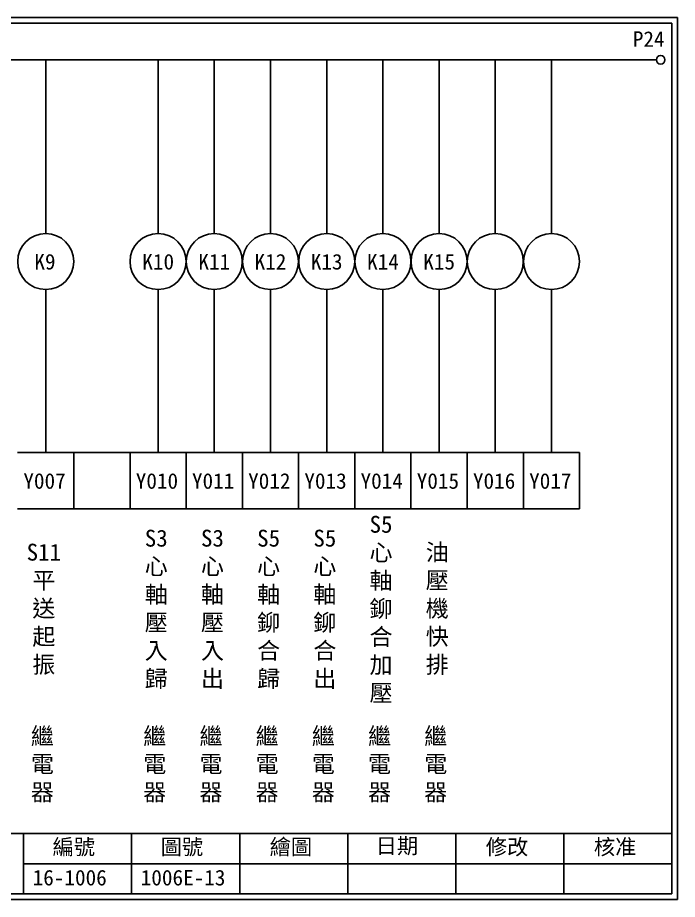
# Model space of a CAD drawing. Extents: x 889 to 1176, y 251 to 455.
# Drawn here: x 1023.5 to 1176.1, y 251.2 to 455.2 of the extents above; entities that cross this region are included whole.
import ezdxf

# ---------------------------------------------------------------- set-up
doc = ezdxf.new("R2010")
doc.units = 0
doc.layers.get('0').update_dxf_attribs({"linetype": 'CONTINUOUS'})
doc.layers.add('圖框層', color=7, linetype='CONTINUOUS')
doc.layers.add('標尺寸層', color=3, linetype='CONTINUOUS')
doc.styles.add('CNS', font='romanc.shx', dxfattribs={"bigfont": 'chineset.shx'})
doc.styles.add('STSL', font='kaiu.ttf')

msp = doc.modelspace()

# ---------------------------------------------------------------- linework, layer by layer
at = {"color": 7}
msp.add_circle((1172.21, 445.42), 1, dxfattribs=at)
at = {"layer": '圖框層', "color": 7}
for p, q in [((1176.07, 455.16), (889.07, 455.16)), ((1176.07, 251.2), (1176.07, 455.16)), ((1174.82, 453.91), (890.32, 453.91)), ((1174.82, 252.44), (1174.82, 453.91)), ((890.32, 266.44), (1174.82, 266.44)), ((1024.82, 252.44), (1024.82, 266.44)), ((1049.82, 252.44), (1049.82, 266.44)), ((1074.82, 252.44), (1074.82, 266.44)), ((1099.82, 252.44), (1099.82, 266.44)), ((1124.82, 252.44), (1124.82, 266.44)), ((1149.82, 252.44), (1149.82, 266.44)), ((1024.82, 259.44), (1174.82, 259.44)), ((889.07, 251.2), (1176.07, 251.2)), ((890.32, 252.44), (1174.82, 252.44))]:
    msp.add_line(p, q, dxfattribs=at)
at = {"layer": '標尺寸層', "color": 7}
for p, q in [((893.61, 445.42), (1171.21, 445.42)), ((1029.95, 445.42), (1029.95, 405.22)), ((1055.95, 445.42), (1055.95, 405.22)), ((1068.95, 445.42), (1068.95, 405.22)), ((1081.95, 445.42), (1081.95, 405.22)), ((1094.95, 445.42), (1094.95, 405.22)), ((1107.95, 445.42), (1107.95, 405.22)), ((1120.95, 445.42), (1120.95, 405.22)), ((1133.95, 445.42), (1133.95, 405.22)), ((1146.95, 445.42), (1146.95, 405.22)), ((1029.95, 392.26), (1029.95, 354.55)), ((1055.95, 392.26), (1055.95, 354.55)), ((1068.95, 392.26), (1068.95, 354.55)), ((1081.95, 392.26), (1081.95, 354.55)), ((1094.95, 392.26), (1094.95, 354.55)), ((1107.95, 392.26), (1107.95, 354.55)), ((1120.95, 392.26), (1120.95, 354.55)), ((1133.95, 392.26), (1133.95, 354.55)), ((1146.95, 392.26), (1146.95, 354.55)), ((1023.45, 354.55), (1036.45, 354.55)), ((1036.45, 354.55), (1036.45, 341.55)), ((1036.45, 341.55), (1036.45, 354.55)), ((1036.45, 354.55), (1049.45, 354.55)), ((1036.45, 341.55), (1036.45, 354.55)), ((1049.45, 354.55), (1062.45, 354.55)), ((1049.45, 341.55), (1049.45, 354.55)), ((1049.45, 341.55), (1049.45, 354.55)), ((1062.45, 354.55), (1062.45, 341.55)), ((1062.45, 354.55), (1075.45, 354.55)), ((1062.45, 341.55), (1062.45, 354.55)), ((1075.45, 354.55), (1075.45, 341.55)), ((1075.45, 354.55), (1075.45, 341.55)), ((1075.45, 354.55), (1088.45, 354.55)), ((1075.45, 341.55), (1075.45, 354.55)), ((1088.45, 354.55), (1088.45, 341.55)), ((1088.45, 354.55), (1088.45, 341.55)), ((1088.45, 354.55), (1101.45, 354.55)), ((1088.45, 341.55), (1088.45, 354.55)), ((1101.45, 354.55), (1101.45, 341.55)), ((1101.45, 354.55), (1101.45, 341.55)), ((1101.45, 354.55), (1114.45, 354.55)), ((1101.45, 341.55), (1101.45, 354.55)), ((1114.45, 354.55), (1114.45, 341.55)), ((1114.45, 354.55), (1114.45, 341.55)), ((1114.45, 354.55), (1127.45, 354.55)), ((1114.45, 341.55), (1114.45, 354.55)), ((1127.45, 354.55), (1127.45, 341.55)), ((1127.45, 354.55), (1127.45, 341.55)), ((1127.45, 354.55), (1140.45, 354.55)), ((1127.45, 341.55), (1127.45, 354.55)), ((1140.45, 354.55), (1140.45, 341.55)), ((1140.45, 354.55), (1140.45, 341.55)), ((1140.45, 354.55), (1153.45, 354.55)), ((1140.45, 341.55), (1140.45, 354.55)), ((1153.45, 354.55), (1153.45, 341.55)), ((1036.45, 341.55), (1023.45, 341.55)), ((1049.45, 341.55), (1036.45, 341.55)), ((1062.45, 341.55), (1049.45, 341.55)), ((1075.45, 341.55), (1062.45, 341.55)), ((1088.45, 341.55), (1075.45, 341.55)), ((1101.45, 341.55), (1088.45, 341.55)), ((1114.45, 341.55), (1101.45, 341.55)), ((1127.45, 341.55), (1114.45, 341.55)), ((1140.45, 341.55), (1127.45, 341.55)), ((1153.45, 341.55), (1140.45, 341.55))]:
    msp.add_line(p, q, dxfattribs=at)
for centre in [(1029.95, 398.74), (1055.95, 398.74), (1068.95, 398.74), (1081.95, 398.74), (1094.95, 398.74), (1107.95, 398.74), (1120.95, 398.74), (1133.95, 398.74), (1146.95, 398.74)]:
    msp.add_circle(centre, 6.48, dxfattribs=at)

# ---------------------------------------------------------------- texts
at = {"layer": '圖框層', "color": 7, "style": 'STSL'}
for s, p in [('P24', (1165.77, 448.41)), ('K9', (1027.33, 396.9)), ('K10', (1052.3, 396.9)), ('K11', (1065.27, 396.9)), ('K12', (1078.27, 396.9)), ('K13', (1091.27, 396.9)), ('K14', (1104.29, 396.9)), ('K15', (1117.29, 396.9)), ('Y007', (1024.78, 346.18)), ('Y010', (1050.78, 346.18)), ('Y011', (1063.78, 346.18)), ('Y012', (1076.78, 346.18)), ('Y013', (1089.78, 346.18)), ('Y014', (1102.78, 346.18)), ('Y015', (1115.78, 346.18)), ('Y016', (1128.78, 346.18)), ('Y017', (1141.78, 346.18)), ('編號', (1031.54, 261.53)), ('圖號', (1056.54, 261.53)), ('繪圖', (1081.76, 261.53)), ('日期', (1106.29, 261.78)), ('修改', (1131.76, 261.53)), ('核准', (1156.76, 261.53)), ('16-1006', (1026.93, 254.42)), ('1006E-13', (1051.93, 254.42))]:
    msp.add_text(s, height=3.6, dxfattribs=at).set_placement(p)
at = {"layer": '標尺寸層', "color": 7, "char_height": 3.9, "attachment_point": 5, "style": 'CNS'}
for s, insert, width in [('{\\fDFKai-SB|b0|i0|c136|p65;S5心軸鉚合加壓}', (1107.52, 318.29), 2.8481), ('{\\fDFKai-SB|b0|i0|c136|p65;S3心軸壓入歸}', (1055.52, 318.29), 2.8481), ('{\\fDFKai-SB|b0|i0|c136|p65;S3心軸壓入出}', (1068.52, 318.29), 2.8481), ('{\\fDFKai-SB|b0|i0|c136|p65;S5心軸鉚合歸}', (1081.52, 318.29), 2.8481), ('{\\fDFKai-SB|b0|i0|c136|p65;S5心軸鉚合出}', (1094.52, 318.29), 2.8481), ('{\\fDFKai-SB|b0|i0|c136|p65;S11平送起振}', (1029.52, 318.29), 2.8481), ('{\\fDFKai-SB|b0|i0|c136|p65;油壓機快排}', (1120.52, 318.29), 2.8481), ('{\\fDFKai-SB|b0|i0|c136|p65;繼電器}', (1029.18, 282.27), 8.6627), ('{\\fDFKai-SB|b0|i0|c136|p65;繼電器}', (1055.18, 282.27), 8.6627), ('{\\fDFKai-SB|b0|i0|c136|p65;繼電器}', (1068.18, 282.27), 8.6627), ('{\\fDFKai-SB|b0|i0|c136|p65;繼電器}', (1081.18, 282.27), 8.6627), ('{\\fDFKai-SB|b0|i0|c136|p65;繼電器}', (1094.18, 282.27), 8.6627), ('{\\fDFKai-SB|b0|i0|c136|p65;繼電器}', (1107.18, 282.27), 8.6627), ('{\\fDFKai-SB|b0|i0|c136|p65;繼電器}', (1120.18, 282.27), 8.6627)]:
    msp.add_mtext(s, dxfattribs=dict(at, insert=insert, width=width))

doc.saveas('drawing.dxf')
